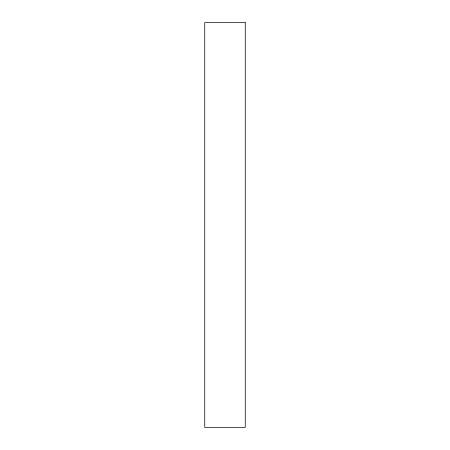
<?xml version="1.0" encoding="UTF-8"?>
<svg xmlns="http://www.w3.org/2000/svg" width="450" height="450" viewBox="0 0 450 450"><rect width="100%" height="100%" fill="white"/><g stroke="black" fill="none" stroke-linecap="round" stroke-linejoin="round"><path stroke-width="0.67" d="M245.25 22.5L204.75 22.5L204.75 427.5L245.25 427.5L245.25 22.5"/></g></svg>
